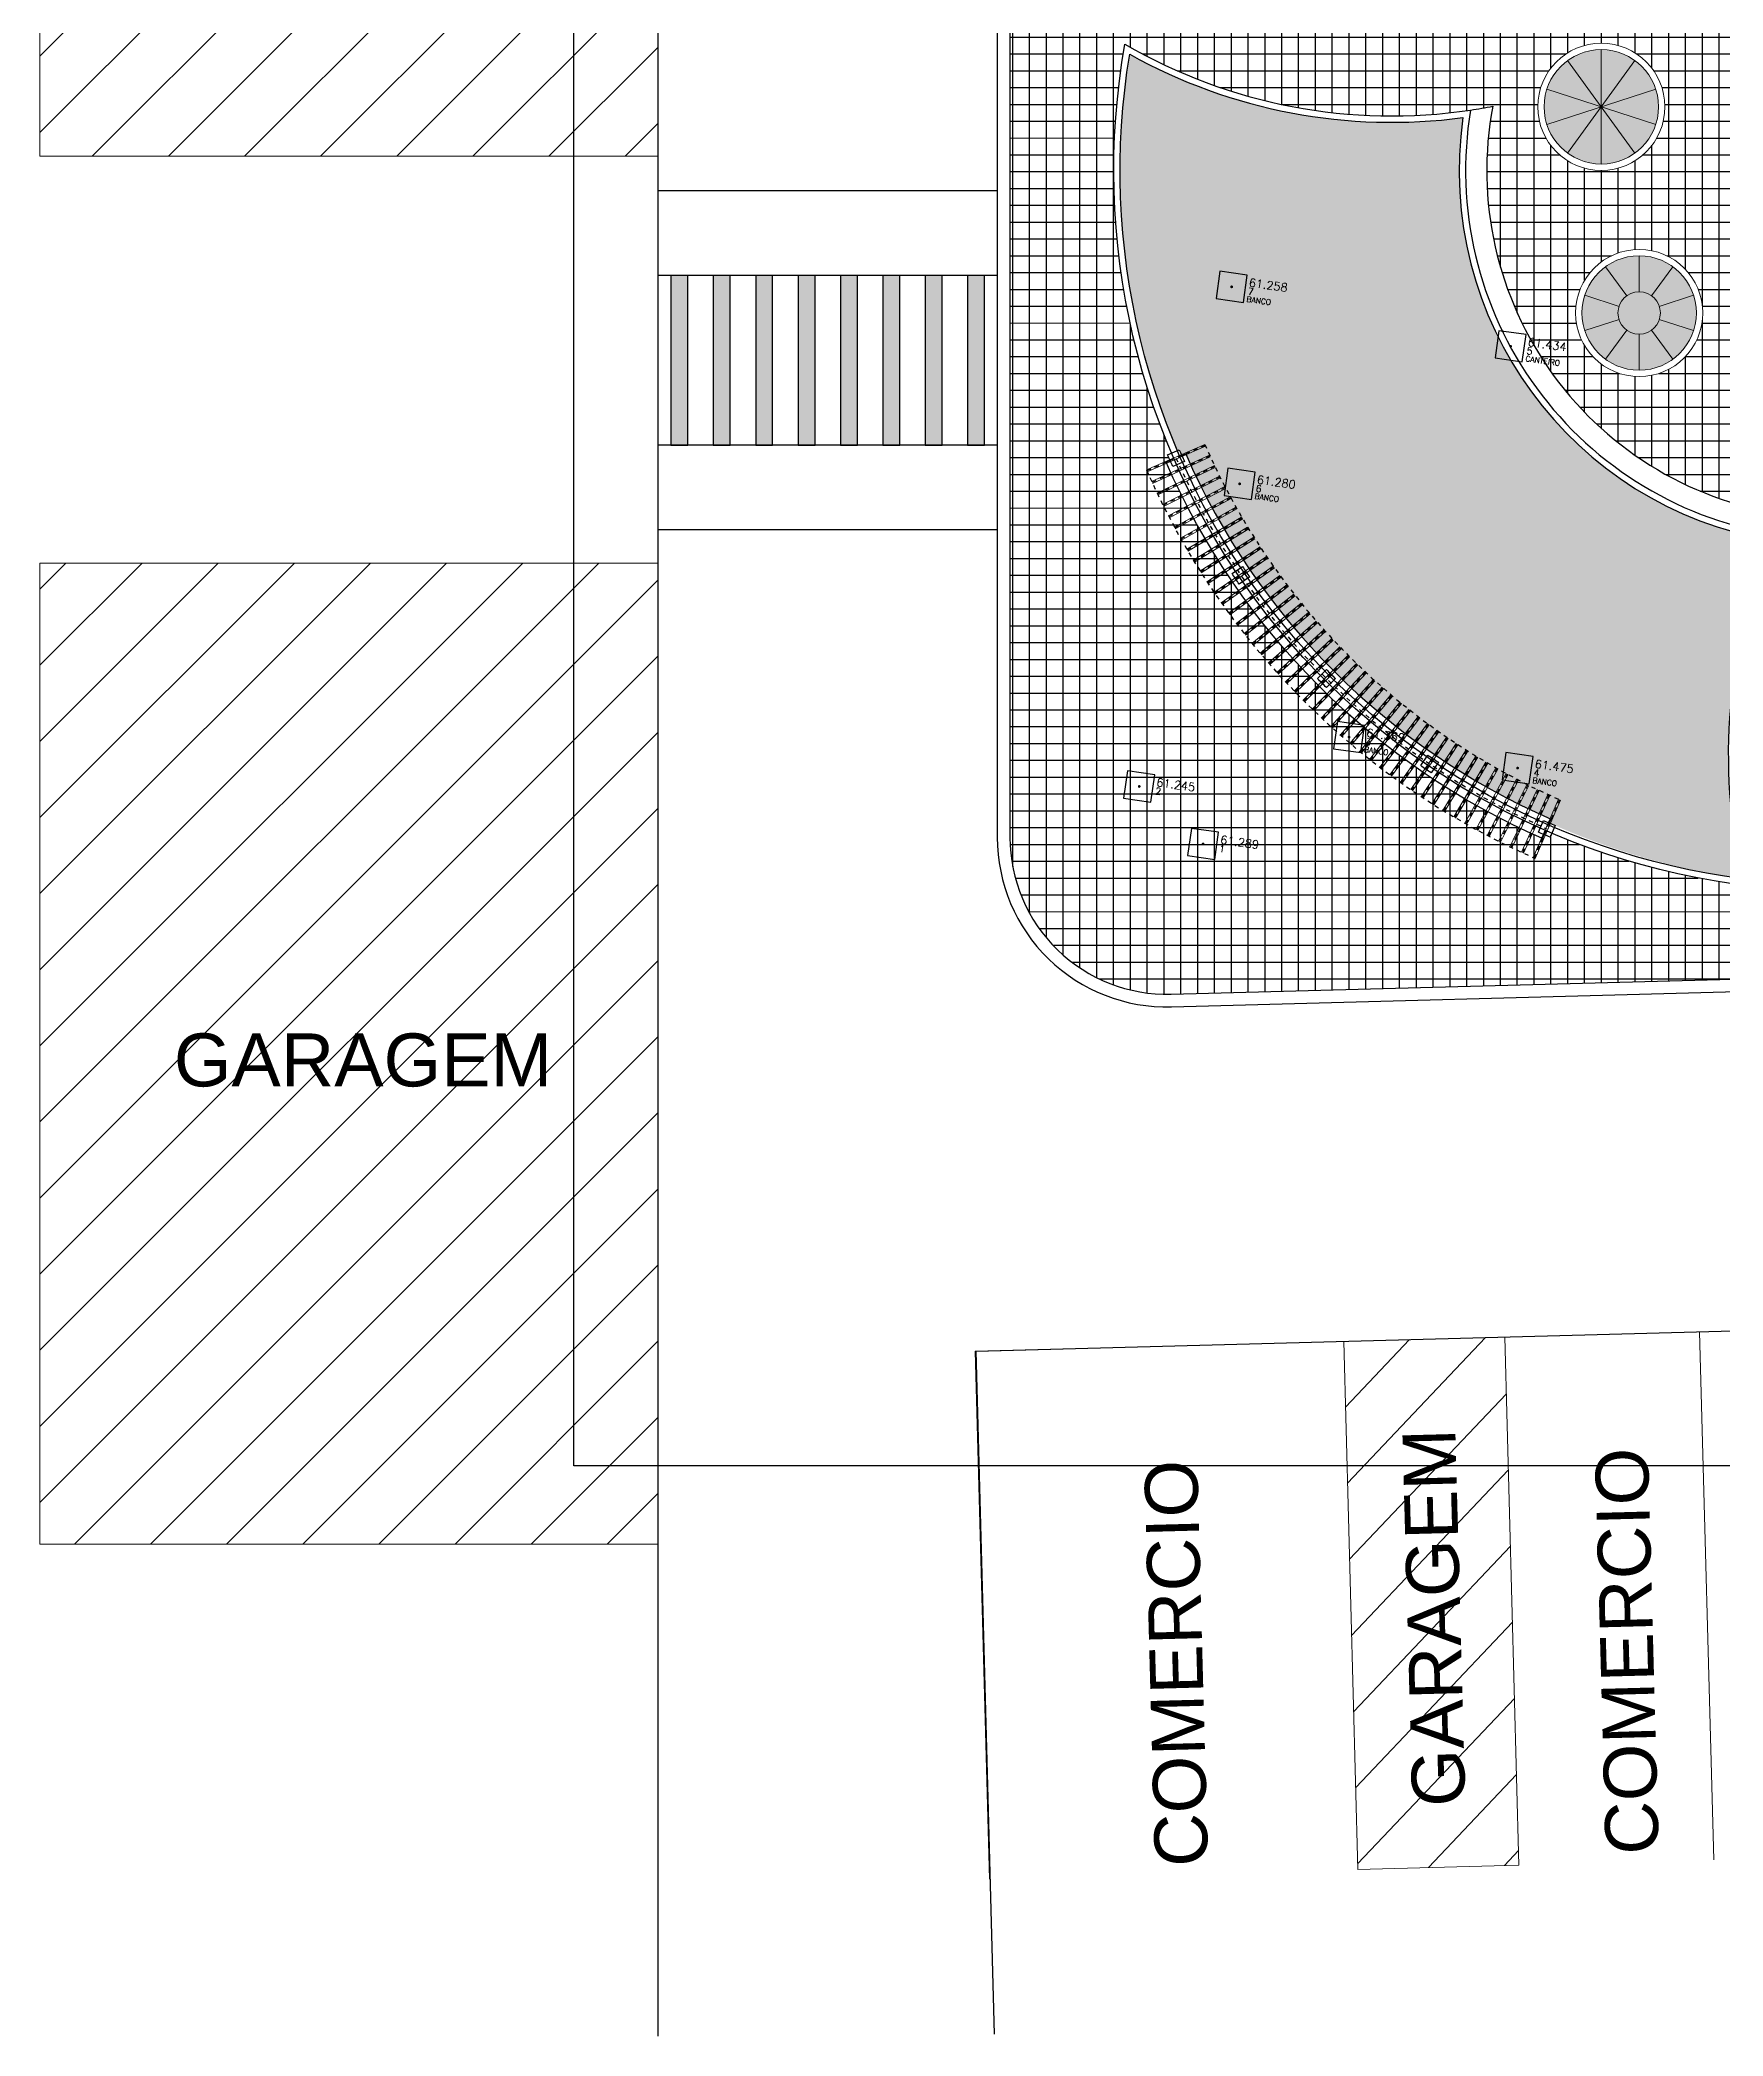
# Model space of a CAD drawing. Extents: x 387222 to 388513, y 9633222 to 9634061.
# Drawn here: x 387222.35 to 387262.07, y 9633401.3 to 9633448.41 of the extents above; entities that cross this region are included whole.
import ezdxf

# ---------------------------------------------------------------- set-up
doc = ezdxf.new("R2010")
doc.units = 0
doc.header["$LTSCALE"] = 0.04921259842519685
doc.header["$PDSIZE"] = -2.5
doc.linetypes.add('ACAD_PROJEÇÃO', pattern=[0.2, 0.1, -0.1])
doc.linetypes.add('DASHDOT', pattern=[1, 0.5, -0.25, 0, -0.25])
for name, color, linetype, lineweight in [('ARQ_PISO', 7, 'Continuous', 13), ('CARAMANCHÃO', 2, 'Continuous', 13), ('Layout', 8, 'Continuous', 13), ('PAISAGISMO', 73, 'Continuous', 25)]:
    doc.layers.add(name, color=color, linetype=linetype, lineweight=lineweight)
for name, color, linetype in [('BANCO', 2, 'Continuous'), ('Camada 1', 7, 'Continuous'), ('EIXO', 253, 'DASHDOT'), ('LIMESTONE', 8, 'Continuous'), ('MEIO-FIO', 3, 'Continuous'), ('P01', 22, 'Continuous'), ('P08', 8, 'Continuous'), ('P6', 4, 'Continuous'), ('PROJEÇÃO', 8, 'ACAD_PROJEÇÃO'), ('PT-COTA', 2, 'Continuous'), ('PT-DESC', 9, 'Continuous'), ('PT-PONTO', 1, 'Continuous'), ('SINAH_IMPLANTAR', 7, 'Continuous'), ('VIA_PAVIMENTADA', 7, 'Continuous')]:
    doc.layers.add(name, color=color, linetype=linetype)
doc.styles.add('ROMANS', font='ROMANS.shx')
doc.styles.add('T7', font='arial.ttf')
pattern_1 = [(45, (72.08495355065679, 44.64894174784422), (-0.8980256121069153, 0.8980256121069154), [])]

# ---------------------------------------------------------------- blocks, each defined once
blk = doc.blocks.new('A$C21EC3EFD')
at = {"layer": 'Layout'}
h = blk.add_hatch(dxfattribs=at)
h.set_pattern_fill('LINE', color=256, scale=0.4, angle=45, style=0)
h.set_pattern_definition([(45, (51.49700812640367, 57.11181779764593), (-0.8980256121069153, 0.8980256121069154), [])])
h.paths.add_polyline_path([(12.50000022712629, 12.4628759752959), (8.700000227137934, 12.4628759752959), (8.700000227137934, 7.264316170818574e-08), (12.50000022712629, 7.26431599318289e-08)])
for p, q in [((2.271262928843498e-07, 12.4628759752959), (90.00000022712629, 12.4628759752959)), ((2.271262928843498e-07, 12.4628759752959), (2.271262928843498e-07, 7.264316082000732e-08)), ((8.700000227137934, 12.4628759752959), (8.700000227137934, 7.264316082000732e-08)), ((12.50000022712629, 12.4628759752959), (12.50000022712629, 7.264316082000732e-08)), ((17.10000022716122, 12.4628759752959), (17.10000022716122, 7.264316082000732e-08)), ((12.50000022712629, 7.264316082000732e-08), (8.700000227137934, 7.264316082000732e-08))]:
    blk.add_line(p, q, dxfattribs=at)
at = {"layer": 'Layout', "char_height": 1.25, "width": 15.72225240717143, "attachment_point": 1, "rotation": 90, "style": 'T7'}
for s, insert in [('GARAGEM', (10.02481494989479, 1.425739606842399)), ('COMERCIO', (3.916911342763342, 0.1722541656345129)), ('COMERCIO', (14.55542790854815, 0.1722541656345129))]:
    blk.add_mtext(s, dxfattribs=dict(at, insert=insert))
blk = doc.blocks.new('A$C27F23DB8')
at = {"layer": 'Layout'}
h = blk.add_hatch(dxfattribs=at)
h.set_pattern_fill('LINE', color=256, scale=0.4, angle=45, style=0)
h.set_pattern_definition(pattern_1)
h.paths.add_polyline_path([(-8.418573997914791e-07, 43.74999992549419), (-8.418573997914791e-07, 32.74999992549419), (14.58794565137941, 32.74999992549419), (14.58794565137941, 43.74999992549419)])
h = blk.add_hatch(dxfattribs=at)
h.set_pattern_fill('LINE', color=256, scale=0.4, angle=45, style=0)
h.set_pattern_definition(pattern_1)
h.paths.add_polyline_path([(14.58794565137941, 23.14999992586672), (-8.418573997914791e-07, 23.14999992586672), (-8.418573997914791e-07, -7.450580596923828e-08), (14.58794565137941, -7.450580774559512e-08)])
for p, q in [((14.58794565137941, 62.84999992512167), (14.58794565137941, -7.450580596923828e-08)), ((-8.418573997914791e-07, 43.74999992549419), (-8.418573997914791e-07, 32.74999992549419)), ((-8.418573997914791e-07, 32.74999992549419), (14.58794565137941, 32.74999992549419)), ((-8.418573997914791e-07, 23.14999992586672), (14.58794565137941, 23.14999992586672)), ((-8.418573997914791e-07, 23.14999992586672), (-8.418573997914791e-07, -7.450580596923828e-08)), ((-8.418573997914791e-07, -7.450580596923828e-08), (14.58794565137941, -7.450580596923828e-08))]:
    blk.add_line(p, q, dxfattribs=at)
at = {"layer": 'Layout', "insert": (3.160352639679331, 12.04960590042174), "char_height": 1.25, "width": 15.72225240717143, "attachment_point": 1, "style": 'T7'}
blk.add_mtext('GARAGEM', dxfattribs=at)
blk = doc.blocks.new('MARCO')
at = {"color": 3}
blk.add_lwpolyline([(-2.5, -2.5), (2.5, -2.5), (2.5, 2.5), (-2.5, 2.5)], close=True, dxfattribs=at)
at = {"color": 1, "const_width": 0.25}
blk.add_lwpolyline([(-0.125, 0, 1), (0.125, 0, 1)], format="xyb", close=True, dxfattribs=at)
blk.add_point((0, 0))
at = {"layer": 'PT-COTA', "style": 'ROMANS'}
blk.add_attdef('COTA', (3.004277220703923, 0.5), '', height=1.5, dxfattribs=at)
at = {"layer": 'PT-DESC', "style": 'ROMANS', "flags": 8}
blk.add_attdef('DESC', (3.004277220703923, -2.3), '', height=1, dxfattribs=at)
at = {"layer": 'PT-PONTO', "style": 'ROMANS'}
blk.add_attdef('PONTO', (3.004277220703923, -1), '', height=1.25, dxfattribs=at)
blk = doc.blocks.new('CAR 03')
at = {"layer": 'BANCO'}
for points in [[(-2.788098243972421, 5.831404956432593, 0.1890008172445109), (5.831404955762094, -2.788098244185583)], [(5.631273666495641, -3.246298490886378, -0.1890008172567053), (-3.246298491774132, 5.631273666721419, -0.1890008172567053)]]:
    blk.add_lwpolyline(points, format="xyb", dxfattribs=at)
at = {"layer": 'CARAMANCHÃO'}
for points in [[(-2.339886883784267, 6.054453979082117), (-3.714505304407794, 5.454052390530705)], [(-2.319891432940494, 6.008626231923699), (-3.69449217536021, 5.408232364803553)], [(-2.228044049465097, 5.803116807714105), (-3.592251449357718, 5.179467733949423)], [(-2.207255746936426, 5.757643226534128), (-3.571463146829046, 5.133994152769446)], [(-2.111931898863986, 5.553723070770502), (-3.465352563594934, 4.906998630613089)], [(-2.090374417428393, 5.508609049022198), (-3.44379508215934, 4.861884608864784)], [(-1.991601593210362, 5.306336969137192), (-3.333845240646042, 4.636723656207323)], [(-1.969281149329618, 5.261595513671637), (-3.311524796765298, 4.591982200741768)], [(-1.867087831604294, 5.061029832810163), (-3.197767402743921, 4.36872074380517)], [(-1.844010861823335, 5.016673848032951), (-3.174690432962961, 4.324364759027958)], [(-1.738426519965287, 4.817872408777475), (-3.057158290466759, 4.103067180141807)], [(-1.714599678933155, 4.773914681747556), (-3.033331449434627, 4.059109453111887)], [(-1.605654759856407, 4.57693480886519), (-2.912058450689074, 3.83983956836164)], [(-1.581084918405395, 4.533388020470738), (-2.887488609238062, 3.796292779967189)], [(-1.468810838356148, 4.338286515325308), (-2.762509725580458, 3.579113816842437)], [(-1.443505081639159, 4.295163219794631), (-2.737203968863469, 3.53599052131176)], [(-1.327934216707945, 4.101996347308159), (-2.608555240032729, 3.320965111255646)], [(-1.301899842044804, 4.059308979660273), (-2.582520865369588, 3.278277743607759)], [(-1.183065519144293, 3.868132438510656), (-2.450239389494527, 3.065467888489366)], [(-1.15631003404269, 3.825893310829997), (-2.423483904392924, 3.023228760808706)], [(-1.034246521012392, 3.636762231588364), (-2.287607826991007, 2.81269583106041)], [(-1.006777640897781, 3.594983521848917), (-2.260138946876395, 2.770917121320963)], [(-0.8815201368997805, 3.407952446490526), (-2.120707450201735, 2.562721827998757)], [(-0.8533457828452811, 3.366646202281117), (-2.092533096147235, 2.521415583789349)], [(-0.724930408061482, 3.18176906183362), (-1.949586387723684, 2.315617961809039)], [(-0.6960587046341971, 3.140947194769979), (-1.920714684296399, 2.274796094745398)], [(-0.5645224898471497, 2.958277301862836), (-1.774293985276017, 2.071455491706729)], [(-0.5349617626634426, 2.91795158572495), (-1.74473325809231, 2.031129775568843)], [(-0.4003426385461353, 2.737541615962982), (-1.594880791322794, 1.830304821953177)], [(-0.3701014120015316, 2.697723677381873), (-1.56463956477819, 1.790486883372068)], [(-0.2324381982907653, 2.519625656306744), (-1.411398542753886, 1.592235499992967)], [(-0.2015251929988153, 2.480326978489757), (-1.380485537461936, 1.55293682217598)], [(-0.06085758731933311, 2.304592261090875), (-1.223900150042027, 1.357316169887781)], [(-0.02928171749226749, 2.265824176371098), (-1.192324280214962, 1.318548085168004)], [(0.1143497163429856, 2.092503441497684), (-1.032439681352116, 1.125614577904344)], [(0.1465793452225626, 2.054277127608657), (-1.000210052472539, 1.087388264015317)], [(0.2931331885047257, 1.883420355618), (-0.8370723476400599, 0.8971975408494473)], [(0.3260072824778035, 1.845746837556362), (-0.804198253666982, 0.8595240227878094)], [(0.4754412739421241, 1.677403297275305), (-0.637854486471042, 0.672130923718214)], [(0.5089503531344235, 1.640293437987566), (-0.6043454072787426, 0.6350210644304752)], [(0.6612214008928277, 1.474511671811342), (-0.4348435458377935, 0.4504796266555786)], [(0.695355802483391, 1.43797617405653), (-0.4007091442472301, 0.4139441289007664)], [(0.8504199966555461, 1.274803990498185), (-0.2280980672221631, 0.2323075719177723)], [(0.8851698773214594, 1.238853387534618), (-0.1933481865562499, 0.1963569689542055)], [(1.042982502374798, 1.078337840735912), (-0.01767766941338778, 0.01767767034471035)], [(1.078337841434404, 1.042982501909137), (0.01767766964621842, -0.0176776684820652)], [(1.238853389397264, 0.8851698767393827), (0.1963569693034515, -0.1933481860905886)], [(1.274803991545923, 0.8504199963063002), (0.232307571452111, -0.2280980665236712)], [(1.43797617504606, 0.6953558027744293), (0.4139441283768974, -0.4007091429084539)], [(1.474511673266534, 0.6612214017659426), (0.450479626597371, -0.4348435439169407)], [(1.640293438802473, 0.5089503526687622), (0.6350210628588684, -0.6043454073369503)], [(1.677403297449928, 0.4754412733018398), (0.6721309215063229, -0.6378544867038727)], [(1.845746838895138, 0.3260072804987431), (0.8595240212744102, -0.8041982538998127)], [(1.883420356782153, 0.2931331880390644), (0.8971975391614251, -0.8370723463594913)], [(2.05427712952951, 0.1465793456882238), (1.087388264480978, -1.000210052356124)], [(2.092503442778252, 0.1143497172743082), (1.125614577729721, -1.03243968077004)], [(2.265824177186005, -0.02928171865642071), (1.31854808377102, -1.192324278876185)], [(2.304592262604274, -0.06085758842527866), (1.357316169189289, -1.223900148645043)], [(2.480326978839003, -0.201525192707777), (1.552936820371542, -1.380485536530614)], [(2.519625656947028, -0.2324381973594427), (1.592235498479567, -1.41139854118228)], [(2.697723678778857, -0.370101410895586), (1.790486884128768, -1.564639562740922)], [(2.737541617185343, -0.4003426376730204), (1.830304822535254, -1.594880789518356)], [(2.917951586889103, -0.534961761906743), (2.031129773473367, -1.744733257219195)], [(2.958277303376235, -0.5645224880427122), (2.071455489960499, -1.774293983355165)], [(3.140947196807247, -0.6960587035864592), (2.274796094861813, -1.920714681968093)], [(3.181769062764943, -0.7249304074794054), (2.315617960819509, -1.949586385861039)], [(3.366646203852724, -0.8533457815647125), (2.521415583032649, -2.092533094808459)], [(3.407952447596472, -0.8815201353281736), (2.562721826776396, -2.12070744857192)], [(3.59498352376977, -1.006777640432119), (2.770917120797094, -2.260138945654035)], [(3.636762233974878, -1.0342465210706), (2.812695831002202, -2.287607826292515)], [(3.82589331176132, -1.156310034915805), (3.023228760343045, -2.423483904451132)], [(3.868132440722547, -1.183065518736839), (3.065467889304273, -2.450239388272166)], [(4.059308980766218, -1.301899842917919), (3.278277743083891, -2.582520864903927)], [(4.101996348181274, -1.327934216707945), (3.320965110498946, -2.608555238693953)], [(4.295163221540861, -1.443505080416799), (3.53599052131176, -2.7372039668262)], [(4.33828651777003, -1.468810837715864), (3.579113817540929, -2.762509724125266)], [(4.533388021343853, -1.581084918230772), (3.796292779094074, -2.887488609179854)], [(4.576934811018873, -1.605654759332538), (3.839839568769094, -2.91205845028162)], [(4.773914684075862, -1.714599678292871), (4.059109453926794, -3.033331448212266)], [(4.817872409708798, -1.738426519557834), (4.10306717955973, -3.057158289477229)], [(5.016673849720974, -1.844010861590505), (4.32436475798022, -3.174690430983901)], [(5.061029835371301, -1.86708783172071), (4.368720743630547, -3.197767401114106)], [(5.261595514370129, -1.969281148165464), (4.591982200334314, -3.311524795368314)], [(5.306336969195399, -1.991601591929793), (4.636723655159585, -3.333845239132643)], [(5.50860905071022, -2.090374417603016), (4.861884608922992, -3.443795081228018)], [(5.55372307280777, -2.111931897699833), (4.906998631020542, -3.465352561324835)], [(5.757643228280358, -2.207255745306611), (5.133994152769446, -3.571463145315647)], [(5.803116808179766, -2.228044047951698), (5.179467732668854, -3.592251447960734)], [(6.008626233611722, -2.31989143230021), (5.408232364396099, -3.694492174312472)], [(6.054453978711758, -2.33988688388631), (5.454052389075514, -3.714505301788449)]]:
    blk.add_lwpolyline(points, dxfattribs=at)
at = {"layer": 'EIXO'}
for points in [[(-2.329897997144144, 6.031536245718598), (-3.704498740204144, 5.431142376735806)], [(-2.217649897851516, 5.780380018055439), (-3.581857298442628, 5.156730942428112)], [(-2.101153157826047, 5.53116605989635), (-3.454573823197279, 4.884441619738936)], [(-1.980441370978951, 5.283966241404414), (-3.322685018996708, 4.614352928474545)], [(-1.855549346422777, 5.038851842284203), (-3.186228918144479, 4.346542749553919)], [(-1.72651309921639, 4.795893546193838), (-3.045244870183524, 4.081088315695524)], [(-1.593369838839862, 4.555161414667964), (-2.899773530254606, 3.818066174164414)], [(-1.456157959764823, 4.316724868491292), (-2.749856847454794, 3.557552168145776)], [(-1.314917029172648, 4.080652663484216), (-2.595538052904885, 3.299621427431703)], [(-1.169687776418868, 3.847012875601649), (-2.436861647118349, 3.044348323717713)], [(-1.020512080751359, 3.615872878581285), (-2.273873387137428, 2.791806474328041)], [(-0.8674329597270116, 3.387299325317144), (-2.106620273320004, 2.54206870496273)], [(-0.7104945561732166, 3.161358129233122), (-1.935150536184665, 2.295207027345896)], [(-0.5497421261388808, 2.938114445656538), (-1.759513621800579, 2.051292631775141)], [(-0.3852220251574181, 2.71763264760375), (-1.579760178166907, 1.8103958517313)], [(-0.2169816954992712, 2.499976318329573), (-1.395942040253431, 1.572586160153151)], [(-0.04506965231848881, 2.285208219662309), (-1.208112215215806, 1.33793212659657)], [(0.1304645308409818, 2.07339028455317), (-1.016324866970535, 1.10650142095983)], [(0.3095702355494723, 1.864583598449826), (-0.8206353007117286, 0.8783607799559832)], [(0.4921958136255853, 1.658848369494081), (-0.6210999469622038, 0.6535759922116995)], [(0.678288601746317, 1.456243924796581), (-0.4177763451007195, 0.4322118759155273)], [(0.8677949369885027, 1.256828689947724), (-0.2107231268892065, 0.2143322695046663)], [(1.060660171904601, 1.060660172253847), (1.164153218269348e-10, 0)], [(1.256828690471593, 0.8677949365228415), (0.2143322703777812, -0.2107231263071299)], [(1.456243924098089, 0.6782886032015085), (0.4322118775453418, -0.4177763443440199)], [(1.658848368097097, 0.492195812985301), (0.6535759922116995, -0.6210999470204115)], [(1.864583597809542, 0.3095702361315489), (0.8783607802470215, -0.8206353019922972)], [(2.073390286066569, 0.130464531481266), (1.106501421192661, -1.016324866563082)], [(2.285208219836932, -0.04506965167820454), (1.337932126538362, -1.20811221562326)], [(2.499976317805704, -0.2169816941022873), (1.572586159512866, -1.395942039787769)], [(2.717632647836581, -0.3852220233529806), (1.81039585347753, -1.579760177060962)], [(2.938114445016254, -0.5497421249747276), (2.051292631833348, -1.75951362028718)], [(3.161358129582368, -0.7104945536702871), (2.295207028044388, -1.935150535777211)], [(3.387299325549975, -0.8674329575151205), (2.542068705079146, -2.106620272621512)], [(3.615872878697701, -1.020512079820037), (2.791806476074271, -2.273873386904597)], [(3.847012876009103, -1.169687775895), (3.04434832505649, -2.436861647292972)], [(4.080652664240915, -1.314917027950287), (3.299621427024249, -2.595538053661585)], [(4.316724869422615, -1.456157958135009), (3.557552169659175, -2.749856846407056)], [(4.555161415948533, -1.593369837850332), (3.818066174164414, -2.89977353066206)], [(4.795893546601292, -1.726513098925352), (4.0810883170343, -3.045244868844748)], [(5.038851842225995, -1.855549344792962), (4.346542751125526, -3.186228917911649)], [(5.283966241462622, -1.980441369116306), (4.614352928067092, -3.322685018181801)], [(5.531166061467957, -2.101153155788779), (4.884441620262805, -3.454573823139071)], [(5.780380017880816, -2.217649895697832), (5.156730943068396, -3.581857297569513)], [(6.031536245660391, -2.329897996038198), (5.431142377026845, -3.704498738050461)]]:
    blk.add_lwpolyline(points, dxfattribs=at)
at = {"layer": 'P6'}
for points in [[(-2.819085234426893, 5.654186660423875), (-3.094016149698291, 5.534103184938431, -0.004386049286966044), (-3.214094923285302, 5.809023333713412), (-2.939164007955696, 5.929106809198856, 0.00446437469036286)], [(-1.278031603607815, 2.925665687769651), (-1.525878772314172, 2.756612943485379, -0.004386049286966044), (-1.69492489635013, 3.004450406879187), (-1.447077727585565, 3.173503151163459, 0.00446437469036286)], [(0.7429356388165615, 0.5308036040514708), (0.5307952967705205, 0.3186632618308067, -0.004386049286966044), (0.3186632624128833, 0.5307952966541052), (0.5308036044589244, 0.7429356388747692, 0.00446437469036286)], [(3.173503151396289, -1.447077728807926), (3.004450406995602, -1.694924896582961, -0.004386049286966044), (2.756612944242079, -1.525878772139549), (2.925665688642766, -1.278031604364514, 0.00446437469036286)], [(5.929106811003294, -2.939164007082582), (5.809023334702943, -3.214094921946526, -0.004386049286966044), (5.534103185927961, -3.094016147777438), (5.654186662228312, -2.819085232913494, 0.00446437469036286)]]:
    blk.add_lwpolyline(points, format="xyb", close=True, dxfattribs=at)
at = {"layer": 'PROJEÇÃO'}
for radius, start, end in [(16.95000000000001, 203.5945945883296, 246.4054054077534), (16.20000000000009, 203.5061751408083, 246.4938248559673), (17.70000000000001, 203.5136683158284, 246.4863316744765)]:
    blk.add_arc((12.51579002710059, 12.51579002663493), radius, start, end, dxfattribs=at)

msp = doc.modelspace()

# ---------------------------------------------------------------- hatches: boundary and pattern name
at = {"layer": 'LIMESTONE'}
h = msp.add_hatch(color=256, dxfattribs=at)
h.dxf.hatch_style = 1
h.paths.add_polyline_path([(387259.1938439839, 9633446.8299596), (387257.9099176869, 9633446.412786657, 0.1583844403245245), (387258.4003338933, 9633445.737786656)])
h.paths.add_polyline_path([(387258.4003338933, 9633447.92213254, 0.1583844403245184), (387257.9099176869, 9633447.247132542), (387259.1938439839, 9633446.8299596)])
h.paths.add_polyline_path([(387259.1938439839, 9633446.8299596), (387259.9873540745, 9633447.92213254, 0.158384440324538), (387259.1938439839, 9633448.179959599)])
h.paths.add_polyline_path([(387260.4777702809, 9633446.412786657, 0.07870170682461895), (387260.5438439839, 9633446.8299596, 0.07870170682461643), (387260.4777702809, 9633447.247132542), (387259.1938439839, 9633446.8299596)])
h.paths.add_polyline_path([(387259.1938439839, 9633445.479959598, 0.158384440324538), (387259.9873540745, 9633445.737786656), (387259.1938439839, 9633446.8299596)])
h = msp.add_hatch(color=256, dxfattribs=at)
h.dxf.hatch_style = 1
h.paths.add_polyline_path([(387258.8036382168, 9633441.547923217, 0.1583844403245341), (387259.2940544232, 9633440.872923216), (387259.7936718877, 9633441.560587661, -0.158384440324554), (387259.6120362557, 9633441.810587661)])
h.paths.add_polyline_path([(387260.38145714, 9633441.560587661, -0.1583844403245209), (387260.0875645138, 9633441.465096159), (387260.0875645138, 9633440.61509616, 0.158384440324538), (387260.8810746044, 9633440.872923216)])
h.paths.add_polyline_path([(387260.563092772, 9633442.119604656, -0.07870170682462298), (387260.5875645138, 9633441.965096159, -0.07870170682462302), (387260.563092772, 9633441.810587661), (387261.3714908108, 9633441.547923217, 0.07870170682461643), (387261.4375645138, 9633441.965096159, 0.07870170682461643), (387261.3714908108, 9633442.382269101)])
h.paths.add_polyline_path([(387260.0875645138, 9633442.465096159, -0.1583844403245209), (387260.38145714, 9633442.369604656), (387260.8810746044, 9633443.0572691, 0.158384440324538), (387260.0875645138, 9633443.315096159)])
h.paths.add_polyline_path([(387259.6120362557, 9633442.119604656, -0.1583844403245471), (387259.7936718877, 9633442.369604656), (387259.2940544232, 9633443.0572691, 0.1583844403245366), (387258.8036382168, 9633442.382269101)])
h = msp.add_hatch(color=256, dxfattribs=at)
h.dxf.hatch_style = 1
edge = h.paths.add_edge_path()
edge.add_arc((387260.0875645138, 9633441.965096159), 0.5, 0, 360)
at = {"layer": 'P01'}
h = msp.add_hatch(color=256, dxfattribs=at)
h.dxf.hatch_style = 1
h.paths.add_polyline_path([(387259.1938439839, 9633446.8299596), (387258.4003338933, 9633445.737786656, 0.1583844403245578), (387259.1938439839, 9633445.479959598)])
h.paths.add_polyline_path([(387259.1938439839, 9633446.8299596), (387257.9099176869, 9633447.247132542, 0.07870170682461641), (387257.8438439839, 9633446.8299596, 0.07870170682460889), (387257.9099176869, 9633446.412786657)])
h.paths.add_polyline_path([(387259.1938439839, 9633448.179959599, 0.1583844403245562), (387258.4003338933, 9633447.92213254), (387259.1938439839, 9633446.8299596)])
h.paths.add_polyline_path([(387260.4777702809, 9633447.247132542, 0.1583844403245367), (387259.9873540745, 9633447.92213254), (387259.1938439839, 9633446.8299596)])
h.paths.add_polyline_path([(387260.4777702809, 9633446.412786657), (387259.1938439839, 9633446.8299596), (387259.9873540745, 9633445.737786656, 0.1583844403245341)])
h = msp.add_hatch(color=256, dxfattribs=at)
h.dxf.hatch_style = 1
h.paths.add_polyline_path([(387259.2940544232, 9633440.872923216, 0.158384440324538), (387260.0875645138, 9633440.61509616), (387260.0875645138, 9633441.465096159, -0.1583844403245208), (387259.7936718877, 9633441.560587661)])
h.paths.add_polyline_path([(387259.6120362557, 9633441.810587661, -0.07870170682461622), (387259.5875645138, 9633441.965096159, -0.07870170682462302), (387259.6120362557, 9633442.119604656), (387258.8036382168, 9633442.382269101, 0.07870170682461643), (387258.7375645138, 9633441.965096159, 0.07870170682461894), (387258.8036382168, 9633441.547923217)])
h.paths.add_polyline_path([(387260.0875645138, 9633443.315096159, 0.158384440324538), (387259.2940544232, 9633443.0572691), (387259.7936718877, 9633442.369604656, -0.1583844403245209), (387260.0875645138, 9633442.465096159)])
h.paths.add_polyline_path([(387260.38145714, 9633442.369604656, -0.1583844403245471), (387260.563092772, 9633442.119604656), (387261.3714908108, 9633442.382269101, 0.1583844403245366), (387260.8810746044, 9633443.0572691)])
h.paths.add_polyline_path([(387260.8810746044, 9633440.872923216, 0.1583844403245366), (387261.3714908108, 9633441.547923217), (387260.563092772, 9633441.810587661, -0.1583844403245472), (387260.38145714, 9633441.560587661)])
at = {"layer": 'P08'}
h = msp.add_hatch(dxfattribs=at)
h.set_pattern_fill('NET', color=256, scale=0.125, angle=89.99999999999999)
h.set_pattern_definition([(90, (-650, 0), (-0.396875, 1.124255375002021e-16), []), (180, (-650, 0), (-1.367271224207824e-16, -0.396875), [])])
h.paths.add_polyline_path([(387271.7927362485, 9633455.934076395), (387306.1927362485, 9633455.934076395), (387306.1927362485, 9633456.544459647, 0.02944268340605532), (387302.6186062387, 9633458.70661782, -0.1363808067785937), (387300.7916207581, 9633457.587980604), (387300.654260195, 9633458.068742577, -0.05192841485477902), (387299.9402329267, 9633457.942838019), (387292.8341629216, 9633457.439083038, -0.8113683672223143), (387291.7588567454, 9633461.202654658), (387293.3564590949, 9633462.046252094, 0.1038389372106001), (387278.7686237071, 9633462.046252096), (387280.3662260603, 9633461.202654656, -0.8113683672938856), (387279.290919877, 9633457.439083029), (387272.1848498732, 9633457.942838019, -0.05191687334441467), (387271.4709775524, 9633458.068698311), (387271.3336296367, 9633457.587980604, -0.1363859629840698), (387269.5065889307, 9633458.706677064, 0.07519656847094676), (387260.9602506745, 9633452.405935492, -0.5561830582017452), (387245.2427362485, 9633456.082068646), (387245.2427362485, 9633429.589537188, 0.4221168746453512), (387249.0422838404, 9633425.890876582), (387262.2847371898, 9633426.24729056), (387265.5215629139, 9633429.663170518, -0.3691668505024755), (387271.7927362485, 9633440.747830389)])
h.paths.add_polyline_path([(387265.9482935452, 9633439.630642263, -1), (387262.9482935452, 9633439.630642263, -1)], flags=16)
h.paths.add_polyline_path([(387261.5875645138, 9633441.965096159, -1), (387258.5875645138, 9633441.965096159, -1)], flags=16)
h.paths.add_polyline_path([(387257.6938439839, 9633446.8299596, -1), (387260.6938439839, 9633446.8299596, -1)], flags=16)
h.paths.add_polyline_path([(387263.6568850536, 9633437.191000177, 0.02626605144368525), (387263.1274201766, 9633435.955799853, 0.1503286175189367), (387262.7210769485, 9633428.440045485, -0.07182299030216513), (387258.0249618753, 9633429.687201425), (387257.9849340687, 9633429.595557831, -0.002193014109551117), (387257.8472106581, 9633429.654994313), (387257.8071844005, 9633429.563354263, -0.1890008172567053), (387248.9296122422, 9633438.44092642), (387249.0212522909, 9633438.480952676, -0.002193014098706067), (387248.9618158107, 9633438.618676087), (387249.0534594072, 9633438.658703893, -0.145880219122279), (387247.9556706361, 9633448.30961698, 0.1708711314614216), (387256.1097320872, 9633446.75366324, 0.01063358598086923), (387256.6335807301, 9633446.844225703, 0.4318267828275869)], flags=16)
h.paths.add_polyline_path([(387280.7167054677, 9633461.487253604), (387280.6716373718, 9633461.783851894, -0.001255657241543384), (387280.8448902913, 9633461.810494449), (387280.8294472165, 9633461.910201933, -0.02495935079372842), (387284.3040740612, 9633462.259437535), (387284.3091434963, 9633462.158669282, -0.001074502406222253), (387284.4589702525, 9633462.165883986), (387284.4740436873, 9633461.866260108, 0.001083818958680801), (387284.3242167918, 9633461.859048195), (387284.3291962203, 9633461.760069057, 0.0249567611774936), (387280.904560032, 9633461.415875932), (387280.8897430321, 9633461.513866344, 0.001264973771816032)], flags=16)
h.paths.add_polyline_path([(387287.6512067387, 9633461.866260106), (387287.6662801756, 9633462.165883986, -0.001074502168155661), (387287.8161068985, 9633462.158669282), (387287.8211763336, 9633462.259437535, -0.02495935079372838), (387291.2958031783, 9633461.910201933), (387291.2803601034, 9633461.810494449, -0.001255657479857081), (387291.4536130555, 9633461.783851886), (387291.4085449579, 9633461.487253599, 0.001264973997836728), (387291.2355073626, 9633461.513866344), (387291.2206903628, 9633461.415875932, 0.02495676117749368), (387287.7960541745, 9633461.760069057), (387287.801033603, 9633461.859048193, 0.001083818733116708)], flags=16)
at = {"layer": 'PAISAGISMO', "ltscale": 0.5}
h = msp.add_hatch(color=256, dxfattribs=at)
h.dxf.hatch_style = 1
h.paths.add_polyline_path([(387255.930581386, 9633446.5765572, -0.1623617220810452), (387248.0672594591, 9633448.073251251, 0.1426324580076627), (387249.1909248813, 9633438.71874564), (387249.236746726, 9633438.738759562, 0.002232176207529559), (387249.2961724391, 9633438.60103145), (387249.38781249, 9633438.64105771, 0.1890008172445109), (387258.0073156898, 9633430.02155451), (387257.967289432, 9633429.92991446, 0.002232176228120877), (387258.105017545, 9633429.870488746, 0.06848568246743035), (387262.5246411882, 9633428.615375372, -0.1585910498596318), (387263.2206197954, 9633436.598563567, -0.4068648909465942)])
at = {"layer": 'SINAH_IMPLANTAR'}
h = msp.add_hatch(color=256, dxfattribs=at)
h.dxf.hatch_style = 1
h.paths.add_polyline_path([(387237.6427362485, 9633438.845576912), (387237.6427362485, 9633442.845576912), (387237.2427362485, 9633442.845576912), (387237.2427362485, 9633438.845576912)])
h = msp.add_hatch(color=256, dxfattribs=at)
h.dxf.hatch_style = 1
h.paths.add_polyline_path([(387238.6427362485, 9633438.845576912), (387238.6427362485, 9633442.845576912), (387238.2427362485, 9633442.845576912), (387238.2427362485, 9633438.845576912)])
h = msp.add_hatch(color=256, dxfattribs=at)
h.dxf.hatch_style = 1
h.paths.add_polyline_path([(387239.6427362485, 9633438.845576912), (387239.6427362485, 9633442.845576912), (387239.2427362485, 9633442.845576912), (387239.2427362485, 9633438.845576912)])
h = msp.add_hatch(color=256, dxfattribs=at)
h.dxf.hatch_style = 1
h.paths.add_polyline_path([(387240.6427362485, 9633438.845576912), (387240.6427362485, 9633442.845576912), (387240.2427362485, 9633442.845576912), (387240.2427362485, 9633438.845576912)])
h = msp.add_hatch(color=256, dxfattribs=at)
h.dxf.hatch_style = 1
h.paths.add_polyline_path([(387241.6427362485, 9633438.845576912), (387241.6427362485, 9633442.845576912), (387241.2427362485, 9633442.845576912), (387241.2427362485, 9633438.845576912)])
h = msp.add_hatch(color=256, dxfattribs=at)
h.dxf.hatch_style = 1
h.paths.add_polyline_path([(387242.6427362485, 9633438.845576912), (387242.6427362485, 9633442.845576912), (387242.2427362485, 9633442.845576912), (387242.2427362485, 9633438.845576912)])
h = msp.add_hatch(color=256, dxfattribs=at)
h.dxf.hatch_style = 1
h.paths.add_polyline_path([(387243.6427362485, 9633438.845576912), (387243.6427362485, 9633442.845576912), (387243.2427362485, 9633442.845576912), (387243.2427362485, 9633438.845576912)])
h = msp.add_hatch(color=256, dxfattribs=at)
h.dxf.hatch_style = 1
h.paths.add_polyline_path([(387244.6427362485, 9633438.845576912), (387244.6427362485, 9633442.845576912), (387244.2427362485, 9633442.845576912), (387244.2427362485, 9633438.845576912)])

# ---------------------------------------------------------------- linework, layer by layer
msp.add_lwpolyline([(387358.9517112991, 9633414.76413763), (387234.9517112991, 9633414.76413763), (387234.9517112991, 9633478.76413763), (387358.9517112991, 9633478.76413763)], close=True)
for p in [(387250.4730865019, 9633442.581694175, 61.258255), (387257.053403042, 9633441.179005766, 61.4342003), (387250.6620510586, 9633437.933253268, 61.2801247), (387253.2429870761, 9633431.957249999, 61.3691101), (387248.2909085108, 9633430.792214511), (387257.2191449811, 9633431.225403883, 61.4748306), (387249.7977775966, 9633429.435484717, 61.2887077)]:
    msp.add_point(p)
at = {"layer": 'ARQ_PISO'}
for points in [[(387258.4003338933, 9633447.92213254), (387259.9873540745, 9633445.737786656)], [(387258.4003338933, 9633445.737786656), (387259.9873540745, 9633447.92213254)], [(387259.1938439839, 9633448.179959599), (387259.1938439839, 9633445.479959598)], [(387257.9099176869, 9633447.247132542), (387260.4777702809, 9633446.412786657)], [(387257.9099176869, 9633446.412786657), (387260.4777702809, 9633447.247132542)], [(387259.7936718877, 9633442.369604656), (387259.2940544232, 9633443.057269102)], [(387260.0875645138, 9633442.465096157), (387260.0875645138, 9633443.315096159)], [(387260.38145714, 9633442.369604656), (387260.8810746045, 9633443.057269102)], [(387259.6120362557, 9633442.119604656), (387258.8036382169, 9633442.382269101)], [(387260.563092772, 9633442.119604656), (387261.3714908108, 9633442.382269101)], [(387259.6120362557, 9633441.810587661), (387258.8036382169, 9633441.547923217)], [(387260.563092772, 9633441.810587661), (387261.3714908108, 9633441.547923217)], [(387259.7936718877, 9633441.560587661), (387259.2940544232, 9633440.872923216)], [(387260.0875645138, 9633441.465096159), (387260.0875645138, 9633440.615096157)], [(387260.38145714, 9633441.560587661), (387260.8810746045, 9633440.872923216)]]:
    msp.add_lwpolyline(points, dxfattribs=at)
for centre, radius in [((387259.1938439839, 9633446.8299596), 1.500000000000001), ((387259.1938439839, 9633446.8299596), 1.35), ((387260.0875645138, 9633441.965096159), 1.5), ((387260.0875645138, 9633441.965096159), 1.35), ((387260.0875645138, 9633441.965096159), 0.5)]:
    msp.add_circle(centre, radius, dxfattribs=at)
at = {"layer": 'BANCO'}
for points in [[(387248.9296122422, 9633438.44092642), (387249.0212522903, 9633438.480952676)], [(387249.2961724389, 9633438.60103145), (387249.38781249, 9633438.64105771)], [(387257.9672894318, 9633429.92991446), (387258.0073156898, 9633430.02155451)], [(387257.8071844005, 9633429.563354263), (387257.8472106585, 9633429.654994313)]]:
    msp.add_lwpolyline(points, dxfattribs=at)
for points in [[(387257.8071844005, 9633429.563354263, -0.1890008172567053), (387248.9296122422, 9633438.44092642, -0.1890008172567053)], [(387249.38781249, 9633438.64105771, 0.1890008172445109), (387258.0073156898, 9633430.02155451)]]:
    msp.add_lwpolyline(points, format="xyb", dxfattribs=at)
for points in [[(387249.3568254996, 9633438.463839414), (387249.0818945843, 9633438.343755938, -0.004386049286966044), (387248.9618158107, 9633438.618676087), (387249.236746726, 9633438.738759562, 0.00446437469036286)], [(387258.105017545, 9633429.870488746), (387257.9849340687, 9633429.595557831, -0.004386049286966044), (387257.7100139199, 9633429.715636605), (387257.8300973962, 9633429.99056752, 0.00446437469036286)]]:
    msp.add_lwpolyline(points, format="xyb", close=True, dxfattribs=at)
for centre, radius, start, end in [((387254.2427362468, 9633459.11344991), 12.50000000044193, 278.5898201714631, 281.0267667143293), ((387264.6917007618, 9633445.32544278), 8.200000000843504, 169.3261907218426, 262.7501115621941)]:
    msp.add_arc(centre, radius, start, end, dxfattribs=at)
at = {"layer": 'MEIO-FIO'}
for points in [[(387236.9427362485, 9633401.304733546), (387236.9427362485, 9633475.764076395), (387328.7119791617, 9633476.390194306, 0.3682865989644854), (387332.638275089, 9633479.782519387), (387334.6600133583, 9633492.938141175)], [(387333.4427362485, 9633453.394900776), (387333.4427362485, 9633464.394900778, 0.4162132811291851), (387329.4154459137, 9633468.394807681), (387248.9154459137, 9633467.845576912, 0.4122166672577791), (387244.9427362485, 9633463.845670009), (387244.9427362485, 9633429.589537188, 0.4221168745665058), (387249.0503552658, 9633425.590985183), (387262.417027701, 9633425.950742451)], [(387333.1427362485, 9633453.694900777), (387333.1427362485, 9633464.394900778, 0.4162132811301987), (387329.4174926889, 9633468.094814664), (387248.9174926889, 9633467.545583894, 0.4122166672672322), (387245.2427362485, 9633463.845670009), (387245.2427362485, 9633429.589537188, 0.4221168746638395), (387249.0422838395, 9633425.890876582), (387262.2847371891, 9633426.24729056)], [(387244.8764225347, 9633401.35059427), (387244.4427362485, 9633417.464076394), (387329.4119663819, 9633419.75098058, -0.414213562379793), (387333.5181374087, 9633415.860047596), (387333.8442046726, 9633403.745117476)]]:
    msp.add_lwpolyline(points, format="xyb", dxfattribs=at)
for points in [[(387247.9556706361, 9633448.30961698, 0.1708711314478036), (387256.1097320872, 9633446.75366324, 0.4200800844791432), (387263.4352900027, 9633436.716643095, 0.1667654243059636), (387262.7210769485, 9633428.440045485, -0.43197954535864)], [(387262.5246411882, 9633428.615375372, -0.4244552240805546), (387248.0672594591, 9633448.073251251, 0.1623617220810452), (387255.930581386, 9633446.5765572, 0.4068648909465941), (387263.2206197954, 9633436.598563567, 0.1585910498596318)]]:
    msp.add_lwpolyline(points, format="xyb", close=True, dxfattribs=at)
at = {"layer": 'SINAH_IMPLANTAR'}
for points in [[(387237.6427362485, 9633438.845576912), (387237.6427362485, 9633442.845576912), (387237.2427362485, 9633442.845576912), (387237.2427362485, 9633438.845576912)], [(387238.6427362485, 9633438.845576912), (387238.6427362485, 9633442.845576912), (387238.2427362485, 9633442.845576912), (387238.2427362485, 9633438.845576912)], [(387239.6427362485, 9633438.845576912), (387239.6427362485, 9633442.845576912), (387239.2427362485, 9633442.845576912), (387239.2427362485, 9633438.845576912)], [(387240.6427362485, 9633438.845576912), (387240.6427362485, 9633442.845576912), (387240.2427362485, 9633442.845576912), (387240.2427362485, 9633438.845576912)], [(387241.6427362485, 9633438.845576912), (387241.6427362485, 9633442.845576912), (387241.2427362485, 9633442.845576912), (387241.2427362485, 9633438.845576912)], [(387242.6427362485, 9633438.845576912), (387242.6427362485, 9633442.845576912), (387242.2427362485, 9633442.845576912), (387242.2427362485, 9633438.845576912)], [(387243.6427362485, 9633438.845576912), (387243.6427362485, 9633442.845576912), (387243.2427362485, 9633442.845576912), (387243.2427362485, 9633438.845576912)], [(387244.6427362485, 9633438.845576912), (387244.6427362485, 9633442.845576912), (387244.2427362485, 9633442.845576912), (387244.2427362485, 9633438.845576912)]]:
    msp.add_lwpolyline(points, close=True, dxfattribs=at)
at = {"layer": 'VIA_PAVIMENTADA'}
for points in [[(387244.9427362485, 9633444.845576912), (387236.9427362485, 9633444.845576912)], [(387244.9427362485, 9633442.845576912), (387236.9427362485, 9633442.845576912)], [(387244.9427362485, 9633438.845576912), (387236.9427362485, 9633438.845576912)], [(387244.9427362485, 9633436.845576912), (387236.9427362485, 9633436.845576912)]]:
    msp.add_lwpolyline(points, dxfattribs=at)

# ---------------------------------------------------------------- block references
at = {"xscale": 0.13, "yscale": 0.13, "zscale": 0.13, "rotation": 351.9382576196968}
for p, values in [((387250.4730865019, 9633442.581694175, 61.258255), {'COTA': '61.258', 'PONTO': '7', 'DESC': 'BANCO'}), ((387257.053403042, 9633441.179005766, 61.4342003), {'COTA': '61.434', 'PONTO': '5', 'DESC': 'CANTEIRO'}), ((387250.6620510586, 9633437.933253268, 61.2801247), {'COTA': '61.280', 'PONTO': '6', 'DESC': 'BANCO'}), ((387253.2429870761, 9633431.957249999, 61.3691101), {'COTA': '61.369', 'PONTO': '3', 'DESC': 'BANCO'}), ((387257.2191449811, 9633431.225403883, 61.4748306), {'COTA': '61.475', 'PONTO': '4', 'DESC': 'BANCO'}), ((387248.2909085108, 9633430.792214511), {'COTA': '61.245', 'PONTO': '2'}), ((387249.7977775966, 9633429.435484717, 61.2887077), {'COTA': '61.289', 'PONTO': '1'})]:
    msp.add_blockref('MARCO', p, dxfattribs=at).add_auto_attribs(values)
at = {"layer": 'Camada 1'}
for name, p in [('A$C27F23DB8', (387222.3547905971, 9633412.914137704)), ('CAR 03', (387252.175910734, 9633432.809652753))]:
    msp.add_blockref(name, p, dxfattribs=at)
at = {"layer": 'Camada 1', "rotation": 1.541714960519049}
msp.add_blockref('A$C21EC3EFD', (387244.7557439574, 9633405.005111683), dxfattribs=at)

doc.saveas('drawing.dxf')
